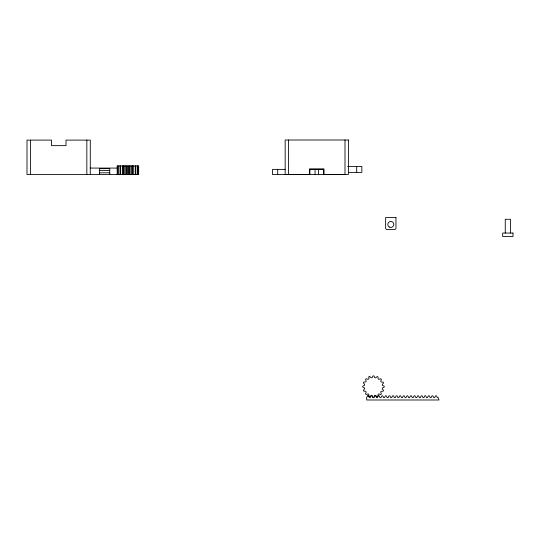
<?xml version="1.0" encoding="UTF-8"?>
<svg xmlns="http://www.w3.org/2000/svg" width="540" height="540" viewBox="0 0 540 540"><rect width="100%" height="100%" fill="white"/><g stroke="black" fill="none" stroke-linecap="round" stroke-linejoin="round"><path stroke-width="0.81" d="M347.645 166.509L361.854 166.509L361.854 172.388L348.334 172.388M90.214 168.075L117.855 168.075M285.107 169.371L272.531 169.371L272.531 174.535L345.195 174.535M99.455 170.444L109.775 170.444M99.455 172.814L109.775 172.814M510.421 233.05L510.421 219.281L505.264 219.281L505.258 233.05M356.69 166.509L356.69 172.388M344.999 140.008L344.999 174.434M323.683 174.535L323.683 169.371L309.92 169.371L309.92 174.535M318.519 169.371L318.519 174.535M315.077 169.371L315.077 174.535M288.596 140.008L288.596 174.434M277.695 169.371L277.695 174.535M138.017 165.929L138.017 174.535M137.673 165.929L137.673 174.535M135.837 165.929L135.837 174.535M135.209 165.929L135.209 174.535M133.306 165.929L133.306 174.535M132.597 165.929L132.597 174.535M132.455 165.929L132.455 174.535M131.632 165.929L131.632 174.535M130.12 165.929L130.12 174.535M129.276 165.929L129.276 174.535M128.385 165.929L128.385 174.535M127.487 165.929L127.487 174.535M126.596 165.929L126.596 174.535M125.753 165.929L125.753 174.535M124.241 165.929L124.241 174.535M123.41 165.929L123.41 174.535M123.269 165.929L123.269 174.535M122.553 165.929L122.553 174.535M120.65 165.929L120.65 174.535M120.022 165.929L120.022 174.535M118.172 165.929L118.172 174.535M117.828 165.929L117.828 174.535M117.173 174.535L117.173 165.929L138.652 165.929L138.652 174.535L27 174.535L27 140.11L51.496 140.11L51.496 145.651L66.002 145.651L66.002 140.11L90.288 140.11L90.288 174.535M109.775 174.535L109.775 168.656L99.455 168.656L99.455 174.535M86.846 140.11L86.846 174.535M30.443 140.11L30.443 174.535M368.955 376.873L368.813 378.871L368.098 379.337L366.194 378.709L365.567 379.337L366.194 381.24L365.715 381.949L363.717 382.09L363.373 382.914L364.682 384.426L364.507 385.27L362.718 386.161L362.718 387.058L364.507 387.95L364.669 388.793L363.353 390.305L363.697 391.136L365.695 391.277L366.161 391.993L365.533 393.896L366.161 394.524L368.064 393.896L368.773 394.376L368.914 396.374L369.738 396.718L371.25 395.408L372.087 395.584L372.985 397.373L373.882 397.373L374.774 395.584L375.617 395.422L377.129 396.738L377.96 396.394L378.101 394.396L378.817 393.93L380.72 394.565L381.348 393.93L380.72 392.033L381.2 391.325L383.198 391.183L383.542 390.353L382.232 388.84L382.408 388.004L384.197 387.106L384.197 386.208L382.408 385.317L382.246 384.473L383.562 382.961L383.218 382.131L381.22 381.989L380.754 381.274L381.382 379.377L380.754 378.743L378.851 379.377L378.149 378.891L378 376.893L377.177 376.549L375.664 377.858L374.827 377.683L373.93 375.894L373.032 375.894L372.141 377.683L371.297 377.845L369.785 376.529L368.955 376.873M367.524 395.834L366.633 397.622L366.714 399.992L438.993 399.992L438.224 397.622L437.333 397.622L436.435 395.834L435.544 395.834L434.646 397.622L433.755 397.622L432.857 395.834L431.96 395.834L431.069 397.622L430.171 397.622L429.28 395.834L428.382 395.834L427.484 397.622L426.593 397.622L425.695 395.834L424.805 395.834L423.907 397.622L423.016 397.622L422.118 395.834L421.22 395.834L420.329 397.622L419.432 397.622L418.541 395.834L417.643 395.834L416.745 397.622L415.854 397.622L414.956 395.834L414.065 395.834L413.168 397.622L412.27 397.622L411.379 395.834L410.481 395.834L409.59 397.622L408.692 397.622L407.801 395.834L406.904 395.834L406.006 397.622L405.115 397.622L404.217 395.834L403.326 395.834L402.428 397.622L401.531 397.622L400.639 395.834L399.742 395.834L398.851 397.622L397.953 397.622L397.062 395.834L396.164 395.834L395.267 397.622L394.376 397.622L393.478 395.834L392.587 395.834L391.689 397.622L390.791 397.622L389.9 395.834L389.002 395.834L388.112 397.622L387.214 397.622L386.323 395.834L385.425 395.834L384.527 397.622L383.636 397.622L382.738 395.834L381.848 395.834L380.95 397.622L380.052 397.622L379.161 395.834L378.263 395.834L377.372 397.622L376.475 397.622L375.584 395.834L374.686 395.834L373.788 397.622L372.897 397.622L371.999 395.834L371.108 395.834L370.211 397.622L369.313 397.622L368.422 395.834L367.524 395.834M348.442 140.008L285.161 140.008L285.161 174.434L309.44 174.434L309.44 168.892L323.946 168.892L323.946 174.434L348.442 174.434L348.442 140.008M395.969 217.559L385.641 217.559L385.641 227.887A1.721 1.721 0 0 0 387.362 229.608L394.247 229.608A1.721 1.721 0 0 0 395.969 227.887L395.969 217.559M513 233.05L502.673 233.05L502.673 236.486L513 236.486L513 233.05M389.3 227.05A3.01 3.01 0 0 0 393.815 224.444A3.01 3.01 0 0 0 389.3 221.832A3.01 3.01 0 0 0 389.3 227.05"/></g></svg>
